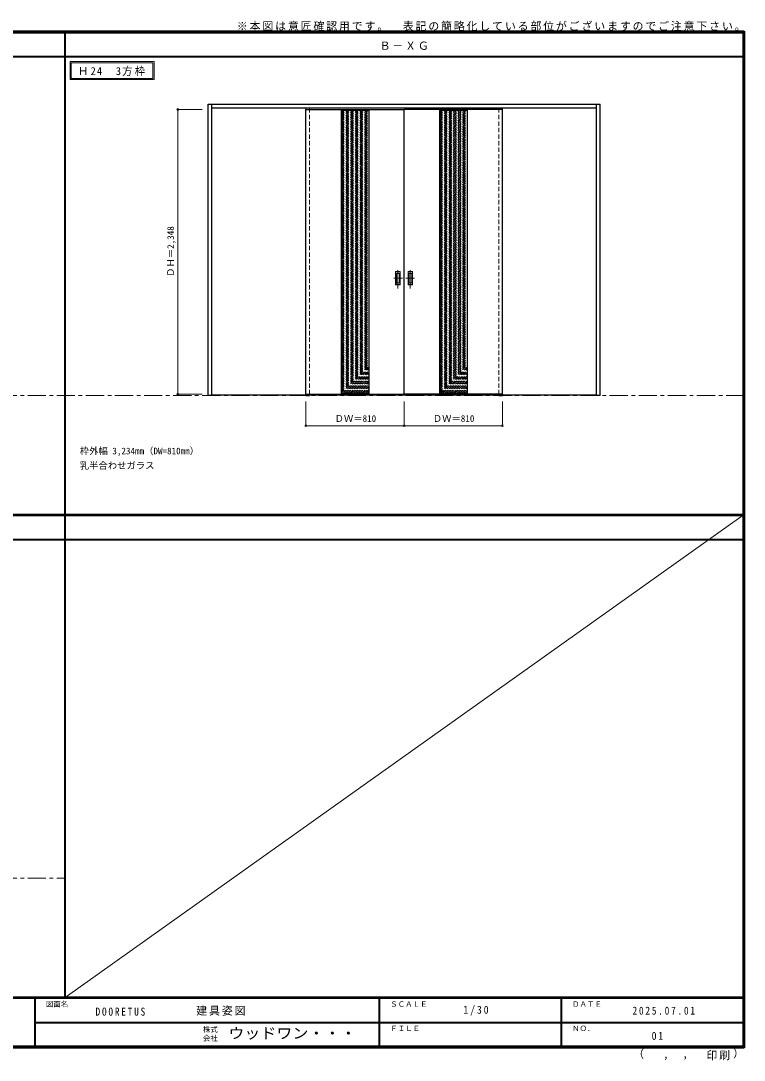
# Model space of a CAD drawing. Units: millimetres, scale not verified. Extents: x -6000 to 5700, y -4307 to 4260.
# Drawn here: x -267 to 5700, y -4307 to 4260 of the extents above; entities that cross this region are included whole.
import ezdxf
from ezdxf.enums import TextEntityAlignment as Align

# ---------------------------------------------------------------- set-up
doc = ezdxf.new("R2010")
doc.units = ezdxf.units.MM
doc.header["$LTSCALE"] = 30
doc.header["$PDMODE"] = 32
doc.header["$PDSIZE"] = 15
doc.linetypes.add('CHAIN1', pattern=[8, 5, -1, 1, -1])
doc.linetypes.add('DASHED1', pattern=[1.8, 1.2, -0.6])
for name, color, linetype, lineweight in [('0-1_通り芯', 7, 'CHAIN1', 18), ('0-2_扉', 3, 'Continuous', 25), ('0-4_枠', 3, 'Continuous', 25), ('0-6_引手', 7, 'Continuous', 18), ('0-A_文字', 7, 'Continuous', 18), ('0-B_寸法', 7, 'Continuous', 9), ('0-C_ハッチ', 4, 'DASHED1', 9), ('F-1_枠', 6, 'Continuous', 40), ('F-A_文字', 7, 'Continuous', 18)]:
    doc.layers.add(name, color=color, linetype=linetype, lineweight=lineweight)
doc.styles.add('ＭＳ ゴシック', font='')
doc.styles.get('ＭＳ ゴシック').set_extended_font_data('MS Gothic')

msp = doc.modelspace()

# ---------------------------------------------------------------- linework, layer by layer
at = {"layer": '0-1_通り芯'}
for p, q in [((-5490, 1173), (5690, 1173)), ((-5490, -2807.5), (100, -2807.5))]:
    msp.add_line(p, q, dxfattribs=at)
at = {"layer": '0-2_扉', "color": 4, "linetype": 'DASHED1', "lineweight": 9}
for p, q in [((2085, 1181), (2085, 3543)), ((2115, 1181), (2115, 3543)), ((2115, 1181.5), (2115, 3529.5)), ((3675, 1181), (3675, 3543)), ((3675, 1181.5), (3675, 3529.5)), ((3705, 1181), (3705, 3543))]:
    msp.add_line(p, q, dxfattribs=at)
at = {"layer": '0-2_扉'}
for p, q in [((2085, 3529.5), (2895, 3529.5)), ((2085, 1181.5), (2085, 3529.5)), ((2376, 3529.5), (2376, 1181.5)), ((2604, 3529.5), (2604, 1181.5)), ((3705, 3529.5), (2895, 3529.5)), ((2895, 1181.5), (2895, 3529.5)), ((3186, 3529.5), (3186, 1181.5)), ((3414, 3529.5), (3414, 1181.5)), ((3705, 1181.5), (3705, 3529.5)), ((2085, 1181.5), (2895, 1181.5)), ((2085, 1181.5), (2085, 1173)), ((2085, 1173), (2115, 1173)), ((2115, 1181.5), (2115, 1173)), ((3705, 1181.5), (2895, 1181.5)), ((3675, 1181.5), (3675, 1173)), ((3675, 1173), (3705, 1173)), ((3705, 1181.5), (3705, 1173))]:
    msp.add_line(p, q, dxfattribs=at)
at = {"layer": '0-2_扉', "color": 7, "lineweight": 18}
for p, q in [((2376, 3521.5), (2604, 3521.5)), ((3186, 3521.5), (3414, 3521.5)), ((2376, 1189.5), (2604, 1189.5)), ((3186, 1189.5), (3414, 1189.5))]:
    msp.add_line(p, q, dxfattribs=at)
at = {"layer": '0-4_枠'}
for p, q in [((1278, 3573), (4512, 3573)), ((1278, 1173), (1278, 3573)), ((1308, 1173), (1308, 3573)), ((1308, 3543), (4482, 3543)), ((4482, 1173), (4482, 3573)), ((4512, 1173), (4512, 3573)), ((1308, 1173), (1278, 1173)), ((1308, 1176), (4482, 1176)), ((4512, 1173), (4482, 1173))]:
    msp.add_line(p, q, dxfattribs=at)
at = {"layer": '0-6_引手'}
for p, q in [((2863, 2194), (2825, 2194)), ((2825, 2084), (2825, 2194)), ((2856.5, 2178), (2831.5, 2178)), ((2831.5, 2100), (2831.5, 2178)), ((2856.5, 2100), (2856.5, 2178)), ((2863, 2084), (2863, 2194)), ((2927, 2194), (2965, 2194)), ((2927, 2084), (2927, 2194)), ((2933.5, 2178), (2958.5, 2178)), ((2933.5, 2100), (2933.5, 2178)), ((2958.5, 2100), (2958.5, 2178)), ((2965, 2084), (2965, 2194)), ((2863, 2084), (2825, 2084)), ((2856.5, 2100), (2831.5, 2100)), ((2927, 2084), (2965, 2084)), ((2933.5, 2100), (2958.5, 2100))]:
    msp.add_line(p, q, dxfattribs=at)
at = {"layer": '0-6_引手', "linetype": 'DASHED1'}
for p, q in [((2828, 2088), (2828, 2190)), ((2962, 2088), (2962, 2190)), ((2860, 2088), (2828, 2088)), ((2930, 2088), (2962, 2088))]:
    msp.add_line(p, q, dxfattribs=at)
at = {"layer": '0-6_引手', "linetype": 'CHAIN1'}
for p, q in [((2844, 2053.77), (2844, 2224.62)), ((2946, 2053.77), (2946, 2224.62)), ((2882.07, 2139), (2809.56, 2139)), ((2907.93, 2139), (2980.43, 2139))]:
    msp.add_line(p, q, dxfattribs=at)
at = {"layer": '0-6_引手', "linetype": 'DASHED1'}
for points in [[(2860, 2088), (2860, 2190), (2828, 2190)], [(2930, 2088), (2930, 2190), (2962, 2190)]]:
    msp.add_lwpolyline(points, dxfattribs=at)
at = {"layer": '0-A_文字'}
for p, q in [((140, 3925), (140, 3775)), ((150, 3915), (150, 3785)), ((150, 3915), (822.62, 3915)), ((822.62, 3915), (822.62, 3785)), ((140, 3775), (832.62, 3775)), ((150, 3785), (822.62, 3785))]:
    msp.add_line(p, q, dxfattribs=at)
msp.add_lwpolyline([(140, 3925), (832.62, 3925), (832.62, 3775)], dxfattribs=at)
at = {"layer": '0-B_寸法', "color": 4}
for p, q in [((1028, 3529.5), (1228, 3529.5)), ((1028, 3529.5), (1028, 1181.5)), ((1028, 1181.5), (1228, 1181.5)), ((2085, 923), (2085, 1123)), ((2895, 923), (2895, 1123)), ((3705, 923), (3705, 1123)), ((2085, 923), (3705, 923))]:
    msp.add_line(p, q, dxfattribs=at)
at = {"layer": '0-B_寸法'}
for p in [(1028, 3529.5), (1028, 1181.5), (2085, 923), (2895, 923), (3705, 923)]:
    msp.add_point(p, dxfattribs=at)
at = {"layer": '0-C_ハッチ'}
for p, q in [((2376, 3298.25), (2599.25, 3521.5)), ((2376, 3312.39), (2585.11, 3521.5)), ((2376, 3326.53), (2570.97, 3521.5)), ((2376, 3340.67), (2556.83, 3521.5)), ((2376, 3354.81), (2542.69, 3521.5)), ((2376, 3368.96), (2528.54, 3521.5)), ((2376, 3383.1), (2514.4, 3521.5)), ((2376, 3397.24), (2500.26, 3521.5)), ((2376, 3411.38), (2486.12, 3521.5)), ((2376, 3425.52), (2471.98, 3521.5)), ((2376, 3439.67), (2457.83, 3521.5)), ((2376, 3453.81), (2443.69, 3521.5)), ((2376, 3467.95), (2429.55, 3521.5)), ((2376, 3482.09), (2415.41, 3521.5)), ((2376, 3496.23), (2401.26, 3521.5)), ((2376, 3510.38), (2387.12, 3521.5)), ((3186, 3298.25), (3409.25, 3521.5)), ((3186, 3312.39), (3395.11, 3521.5)), ((3186, 3326.53), (3380.97, 3521.5)), ((3186, 3340.67), (3366.83, 3521.5)), ((3186, 3354.81), (3352.69, 3521.5)), ((3186, 3368.96), (3338.54, 3521.5)), ((3186, 3383.1), (3324.4, 3521.5)), ((3186, 3397.24), (3310.26, 3521.5)), ((3186, 3411.38), (3296.12, 3521.5)), ((3186, 3425.52), (3281.98, 3521.5)), ((3186, 3439.67), (3267.83, 3521.5)), ((3186, 3453.81), (3253.69, 3521.5)), ((3186, 3467.95), (3239.55, 3521.5)), ((3186, 3482.09), (3225.41, 3521.5)), ((3186, 3496.23), (3211.26, 3521.5)), ((3186, 3510.38), (3197.12, 3521.5)), ((2376, 3284.1), (2604, 3512.1)), ((2376, 3269.96), (2604, 3497.96)), ((2376, 3255.82), (2604, 3483.82)), ((2376, 3241.68), (2604, 3469.68)), ((2376, 3227.53), (2604, 3455.53)), ((2376, 3213.39), (2604, 3441.39)), ((2376, 3199.25), (2604, 3427.25)), ((3186, 3284.1), (3414, 3512.1)), ((3186, 3269.96), (3414, 3497.96)), ((3186, 3255.82), (3414, 3483.82)), ((3186, 3241.68), (3414, 3469.68)), ((3186, 3227.53), (3414, 3455.53)), ((3186, 3213.39), (3414, 3441.39)), ((3186, 3199.25), (3414, 3427.25)), ((2376, 3185.11), (2604, 3413.11)), ((2376, 3170.97), (2604, 3398.97)), ((2376, 3156.82), (2604, 3384.82)), ((2376, 3142.68), (2604, 3370.68)), ((2376, 3128.54), (2604, 3356.54)), ((2376, 3114.4), (2604, 3342.4)), ((3186, 3185.11), (3414, 3413.11)), ((3186, 3170.97), (3414, 3398.97)), ((3186, 3156.82), (3414, 3384.82)), ((3186, 3142.68), (3414, 3370.68)), ((3186, 3128.54), (3414, 3356.54)), ((3186, 3114.4), (3414, 3342.4)), ((2376, 3100.26), (2604, 3328.26)), ((2376, 3086.11), (2604, 3314.11)), ((2376, 3071.97), (2604, 3299.97)), ((2376, 3057.83), (2604, 3285.83)), ((2376, 3043.69), (2604, 3271.69)), ((2376, 3029.54), (2604, 3257.54)), ((3186, 3100.26), (3414, 3328.26)), ((3186, 3086.11), (3414, 3314.11)), ((3186, 3071.97), (3414, 3299.97)), ((3186, 3057.83), (3414, 3285.83)), ((3186, 3043.69), (3414, 3271.69)), ((3186, 3029.54), (3414, 3257.54)), ((2376, 3015.4), (2604, 3243.4)), ((2376, 3001.26), (2604, 3229.26)), ((2376, 2987.12), (2604, 3215.12)), ((2376, 2972.98), (2604, 3200.98)), ((2376, 2958.83), (2604, 3186.83)), ((2376, 2944.69), (2604, 3172.69)), ((3186, 3015.4), (3414, 3243.4)), ((3186, 3001.26), (3414, 3229.26)), ((3186, 2987.12), (3414, 3215.12)), ((3186, 2972.98), (3414, 3200.98)), ((3186, 2958.83), (3414, 3186.83)), ((3186, 2944.69), (3414, 3172.69)), ((2376, 2930.55), (2604, 3158.55)), ((2376, 2916.41), (2604, 3144.41)), ((2376, 2902.27), (2604, 3130.27)), ((2376, 2888.12), (2604, 3116.12)), ((2376, 2873.98), (2604, 3101.98)), ((2376, 2859.84), (2604, 3087.84)), ((3186, 2930.55), (3414, 3158.55)), ((3186, 2916.41), (3414, 3144.41)), ((3186, 2902.27), (3414, 3130.27)), ((3186, 2888.12), (3414, 3116.12)), ((3186, 2873.98), (3414, 3101.98)), ((3186, 2859.84), (3414, 3087.84)), ((2376, 2845.7), (2604, 3073.7)), ((2376, 2831.55), (2604, 3059.55)), ((2376, 2817.41), (2604, 3045.41)), ((2376, 2803.27), (2604, 3031.27)), ((2376, 2789.13), (2604, 3017.13)), ((2376, 2774.99), (2604, 3002.99)), ((3186, 2845.7), (3414, 3073.7)), ((3186, 2831.55), (3414, 3059.55)), ((3186, 2817.41), (3414, 3045.41)), ((3186, 2803.27), (3414, 3031.27)), ((3186, 2789.13), (3414, 3017.13)), ((3186, 2774.99), (3414, 3002.99)), ((2376, 2760.84), (2604, 2988.84)), ((2376, 2746.7), (2604, 2974.7)), ((2376, 2732.56), (2604, 2960.56)), ((2376, 2718.42), (2604, 2946.42)), ((2376, 2704.28), (2604, 2932.28)), ((2376, 2690.13), (2604, 2918.13)), ((3186, 2760.84), (3414, 2988.84)), ((3186, 2746.7), (3414, 2974.7)), ((3186, 2732.56), (3414, 2960.56)), ((3186, 2718.42), (3414, 2946.42)), ((3186, 2704.28), (3414, 2932.28)), ((3186, 2690.13), (3414, 2918.13)), ((2376, 2675.99), (2604, 2903.99)), ((2376, 2661.85), (2604, 2889.85)), ((2376, 2647.71), (2604, 2875.71)), ((2376, 2633.56), (2604, 2861.56)), ((2376, 2619.42), (2604, 2847.42)), ((2376, 2605.28), (2604, 2833.28)), ((3186, 2675.99), (3414, 2903.99)), ((3186, 2661.85), (3414, 2889.85)), ((3186, 2647.71), (3414, 2875.71)), ((3186, 2633.56), (3414, 2861.56)), ((3186, 2619.42), (3414, 2847.42)), ((3186, 2605.28), (3414, 2833.28)), ((2376, 2591.14), (2604, 2819.14)), ((2376, 2577), (2604, 2805)), ((2376, 2562.85), (2604, 2790.85)), ((2376, 2548.71), (2604, 2776.71)), ((2376, 2534.57), (2604, 2762.57)), ((2376, 2520.43), (2604, 2748.43)), ((3186, 2591.14), (3414, 2819.14)), ((3186, 2577), (3414, 2805)), ((3186, 2562.85), (3414, 2790.85)), ((3186, 2548.71), (3414, 2776.71)), ((3186, 2534.57), (3414, 2762.57)), ((3186, 2520.43), (3414, 2748.43)), ((2376, 2506.29), (2604, 2734.29)), ((2376, 2492.14), (2604, 2720.14)), ((2376, 2478), (2604, 2706)), ((2376, 2463.86), (2604, 2691.86)), ((2376, 2449.72), (2604, 2677.72)), ((2376, 2435.57), (2604, 2663.57)), ((3186, 2506.29), (3414, 2734.29)), ((3186, 2492.14), (3414, 2720.14)), ((3186, 2478), (3414, 2706)), ((3186, 2463.86), (3414, 2691.86)), ((3186, 2449.72), (3414, 2677.72)), ((3186, 2435.57), (3414, 2663.57)), ((2376, 2421.43), (2604, 2649.43)), ((2376, 2407.29), (2604, 2635.29)), ((2376, 2393.15), (2604, 2621.15)), ((2376, 2379.01), (2604, 2607.01)), ((2376, 2364.86), (2604, 2592.86)), ((2376, 2350.72), (2604, 2578.72)), ((3186, 2421.43), (3414, 2649.43)), ((3186, 2407.29), (3414, 2635.29)), ((3186, 2393.15), (3414, 2621.15)), ((3186, 2379.01), (3414, 2607.01)), ((3186, 2364.86), (3414, 2592.86)), ((3186, 2350.72), (3414, 2578.72)), ((2376, 2336.58), (2604, 2564.58)), ((2376, 2322.44), (2604, 2550.44)), ((2376, 2308.3), (2604, 2536.3)), ((2376, 2294.15), (2604, 2522.15)), ((2376, 2280.01), (2604, 2508.01)), ((2376, 2265.87), (2604, 2493.87)), ((3186, 2336.58), (3414, 2564.58)), ((3186, 2322.44), (3414, 2550.44)), ((3186, 2308.3), (3414, 2536.3)), ((3186, 2294.15), (3414, 2522.15)), ((3186, 2280.01), (3414, 2508.01)), ((3186, 2265.87), (3414, 2493.87)), ((2376, 2251.73), (2604, 2479.73)), ((2376, 2237.58), (2604, 2465.58)), ((2376, 2223.44), (2604, 2451.44)), ((2376, 2209.3), (2604, 2437.3)), ((2376, 2195.16), (2604, 2423.16)), ((2376, 2181.02), (2604, 2409.02)), ((3186, 2251.73), (3414, 2479.73)), ((3186, 2237.58), (3414, 2465.58)), ((3186, 2223.44), (3414, 2451.44)), ((3186, 2209.3), (3414, 2437.3)), ((3186, 2195.16), (3414, 2423.16)), ((3186, 2181.02), (3414, 2409.02)), ((2376, 2166.87), (2604, 2394.87)), ((2376, 2152.73), (2604, 2380.73)), ((2376, 2138.59), (2604, 2366.59)), ((2376, 2124.45), (2604, 2352.45)), ((2376, 2110.31), (2604, 2338.31)), ((2376, 2096.16), (2604, 2324.16)), ((3186, 2166.87), (3414, 2394.87)), ((3186, 2152.73), (3414, 2380.73)), ((3186, 2138.59), (3414, 2366.59)), ((3186, 2124.45), (3414, 2352.45)), ((3186, 2110.31), (3414, 2338.31)), ((3186, 2096.16), (3414, 2324.16)), ((2376, 2082.02), (2604, 2310.02)), ((2376, 2067.88), (2604, 2295.88)), ((2376, 2053.74), (2604, 2281.74)), ((2376, 2039.59), (2604, 2267.59)), ((2376, 2025.45), (2604, 2253.45)), ((2376, 2011.31), (2604, 2239.31)), ((3186, 2082.02), (3414, 2310.02)), ((3186, 2067.88), (3414, 2295.88)), ((3186, 2053.74), (3414, 2281.74)), ((3186, 2039.59), (3414, 2267.59)), ((3186, 2025.45), (3414, 2253.45)), ((3186, 2011.31), (3414, 2239.31)), ((2376, 1997.17), (2604, 2225.17)), ((2376, 1983.03), (2604, 2211.03)), ((2376, 1968.88), (2604, 2196.88)), ((2376, 1954.74), (2604, 2182.74)), ((2376, 1940.6), (2604, 2168.6)), ((2376, 1926.46), (2604, 2154.46)), ((3186, 1997.17), (3414, 2225.17)), ((3186, 1983.03), (3414, 2211.03)), ((3186, 1968.88), (3414, 2196.88)), ((3186, 1954.74), (3414, 2182.74)), ((3186, 1940.6), (3414, 2168.6)), ((3186, 1926.46), (3414, 2154.46)), ((2376, 1912.32), (2604, 2140.32)), ((2376, 1898.17), (2604, 2126.17)), ((2376, 1884.03), (2604, 2112.03)), ((2376, 1869.89), (2604, 2097.89)), ((2376, 1855.75), (2604, 2083.75)), ((2376, 1841.61), (2604, 2069.61)), ((3186, 1912.32), (3414, 2140.32)), ((3186, 1898.17), (3414, 2126.17)), ((3186, 1884.03), (3414, 2112.03)), ((3186, 1869.89), (3414, 2097.89)), ((3186, 1855.75), (3414, 2083.75)), ((3186, 1841.61), (3414, 2069.61)), ((2376, 1827.46), (2604, 2055.46)), ((2376, 1813.32), (2604, 2041.32)), ((2376, 1799.18), (2604, 2027.18)), ((2376, 1785.04), (2604, 2013.04)), ((2376, 1770.89), (2604, 1998.89)), ((2376, 1756.75), (2604, 1984.75)), ((2376, 1742.61), (2604, 1970.61)), ((3186, 1827.46), (3414, 2055.46)), ((3186, 1813.32), (3414, 2041.32)), ((3186, 1799.18), (3414, 2027.18)), ((3186, 1785.04), (3414, 2013.04)), ((3186, 1770.89), (3414, 1998.89)), ((3186, 1756.75), (3414, 1984.75)), ((3186, 1742.61), (3414, 1970.61)), ((2376, 1728.47), (2604, 1956.47)), ((2376, 1714.33), (2604, 1942.33)), ((2376, 1700.18), (2604, 1928.18)), ((2376, 1686.04), (2604, 1914.04)), ((2376, 1671.9), (2604, 1899.9)), ((2376, 1657.76), (2604, 1885.76)), ((3186, 1728.47), (3414, 1956.47)), ((3186, 1714.33), (3414, 1942.33)), ((3186, 1700.18), (3414, 1928.18)), ((3186, 1686.04), (3414, 1914.04)), ((3186, 1671.9), (3414, 1899.9)), ((3186, 1657.76), (3414, 1885.76)), ((2376, 1643.62), (2604, 1871.62)), ((2376, 1629.47), (2604, 1857.47)), ((2376, 1615.33), (2604, 1843.33)), ((2376, 1601.19), (2604, 1829.19)), ((2376, 1587.05), (2604, 1815.05)), ((2376, 1572.9), (2604, 1800.9)), ((3186, 1643.62), (3414, 1871.62)), ((3186, 1629.47), (3414, 1857.47)), ((3186, 1615.33), (3414, 1843.33)), ((3186, 1601.19), (3414, 1829.19)), ((3186, 1587.05), (3414, 1815.05)), ((3186, 1572.9), (3414, 1800.9)), ((2376, 1558.76), (2604, 1786.76)), ((2376, 1544.62), (2604, 1772.62)), ((2376, 1530.48), (2604, 1758.48)), ((2376, 1516.34), (2604, 1744.34)), ((2376, 1502.19), (2604, 1730.19)), ((2376, 1488.05), (2604, 1716.05)), ((3186, 1558.76), (3414, 1786.76)), ((3186, 1544.62), (3414, 1772.62)), ((3186, 1530.48), (3414, 1758.48)), ((3186, 1516.34), (3414, 1744.34)), ((3186, 1502.19), (3414, 1730.19)), ((3186, 1488.05), (3414, 1716.05)), ((2376, 1473.91), (2604, 1701.91)), ((2376, 1459.77), (2604, 1687.77)), ((2376, 1445.63), (2604, 1673.63)), ((2376, 1431.48), (2604, 1659.48)), ((2376, 1417.34), (2604, 1645.34)), ((2376, 1403.2), (2604, 1631.2)), ((3186, 1473.91), (3414, 1701.91)), ((3186, 1459.77), (3414, 1687.77)), ((3186, 1445.63), (3414, 1673.63)), ((3186, 1431.48), (3414, 1659.48)), ((3186, 1417.34), (3414, 1645.34)), ((3186, 1403.2), (3414, 1631.2)), ((2376, 1389.06), (2604, 1617.06)), ((2376, 1374.91), (2604, 1602.91)), ((2376, 1360.77), (2604, 1588.77)), ((2376, 1346.63), (2604, 1574.63)), ((2376, 1332.49), (2604, 1560.49)), ((2376, 1318.35), (2604, 1546.35)), ((3186, 1389.06), (3414, 1617.06)), ((3186, 1374.91), (3414, 1602.91)), ((3186, 1360.77), (3414, 1588.77)), ((3186, 1346.63), (3414, 1574.63)), ((3186, 1332.49), (3414, 1560.49)), ((3186, 1318.35), (3414, 1546.35)), ((2376, 1304.2), (2604, 1532.2)), ((2376, 1290.06), (2604, 1518.06)), ((2376, 1275.92), (2604, 1503.92)), ((2376, 1261.78), (2604, 1489.78)), ((2376, 1247.64), (2604, 1475.64)), ((2376, 1233.49), (2604, 1461.49)), ((3186, 1304.2), (3414, 1532.2)), ((3186, 1290.06), (3414, 1518.06)), ((3186, 1275.92), (3414, 1503.92)), ((3186, 1261.78), (3414, 1489.78)), ((3186, 1247.64), (3414, 1475.64)), ((3186, 1233.49), (3414, 1461.49)), ((2376, 1219.35), (2604, 1447.35)), ((2376, 1205.21), (2604, 1433.21)), ((2376, 1191.07), (2604, 1419.07)), ((2388.57, 1189.5), (2604, 1404.92)), ((2402.72, 1189.5), (2604, 1390.78)), ((2416.86, 1189.5), (2604, 1376.64)), ((3186, 1219.35), (3414, 1447.35)), ((3186, 1205.21), (3414, 1433.21)), ((3186, 1191.07), (3414, 1419.07)), ((3198.57, 1189.5), (3414, 1404.92)), ((3212.72, 1189.5), (3414, 1390.78)), ((3226.86, 1189.5), (3414, 1376.64)), ((2431, 1189.5), (2604, 1362.5)), ((2445.14, 1189.5), (2604, 1348.36)), ((2459.29, 1189.5), (2604, 1334.21)), ((2473.43, 1189.5), (2604, 1320.07)), ((2487.57, 1189.5), (2604, 1305.93)), ((2501.71, 1189.5), (2604, 1291.79)), ((3241, 1189.5), (3414, 1362.5)), ((3255.14, 1189.5), (3414, 1348.36)), ((3269.29, 1189.5), (3414, 1334.21)), ((3283.43, 1189.5), (3414, 1320.07)), ((3297.57, 1189.5), (3414, 1305.93)), ((3311.71, 1189.5), (3414, 1291.79)), ((2515.85, 1189.5), (2604, 1277.65)), ((2530, 1189.5), (2604, 1263.5)), ((2544.14, 1189.5), (2604, 1249.36)), ((2558.28, 1189.5), (2604, 1235.22)), ((2572.42, 1189.5), (2604, 1221.08)), ((2586.56, 1189.5), (2604, 1206.93)), ((3325.85, 1189.5), (3414, 1277.65)), ((3340, 1189.5), (3414, 1263.5)), ((3354.14, 1189.5), (3414, 1249.36)), ((3368.28, 1189.5), (3414, 1235.22)), ((3382.42, 1189.5), (3414, 1221.08)), ((3396.56, 1189.5), (3414, 1206.93)), ((2600.71, 1189.5), (2604, 1192.79)), ((3410.71, 1189.5), (3414, 1192.79))]:
    msp.add_line(p, q, dxfattribs=at)
at = {"layer": 'F-1_枠'}
for p, q in [((-6000, 4175), (5700, 4175)), ((-6000, 4170), (5700, 4170)), ((-6000, 4165), (5700, 4165)), ((100, -3790), (100, 4175)), ((5690, 4175), (5690, -4205)), ((5695, 4175), (5695, -4205)), ((5700, 4175), (5700, -4205)), ((-6000, 3965), (5700, 3965)), ((-6000, 190.5), (5700, 190.5)), ((-6000, 187.5), (5700, 187.5)), ((-6000, 184.5), (5700, 184.5)), ((-6000, -15.5), (5700, -15.5)), ((5700, -3790), (-6000, -3790)), ((5700, -3795), (-6000, -3795)), ((-150, -3795), (-150, -4195)), ((2690, -3795), (2690, -4195)), ((4190, -3795), (4190, -4195)), ((-150, -3995), (5690, -3995.01)), ((5700, -4195), (-6000, -4195)), ((5700, -4200), (-6000, -4200)), ((5700, -4205), (-6000, -4205))]:
    msp.add_line(p, q, dxfattribs=at)
at = {"layer": 'F-A_文字'}
msp.add_line((5690, 184.5), (100, -3790), dxfattribs=at)

# ---------------------------------------------------------------- texts
at = {"layer": '0-A_文字', "style": 'ＭＳ ゴシック'}
for s, p in [('枠外幅 3,234mm（DW=810mm）', (220, 670.5)), ('乳半合わせガラス', (220, 550.5))]:
    msp.add_text(s, height=54.99, dxfattribs=at).set_placement(p, align=Align.BOTTOM_LEFT)
at = {"layer": '0-A_文字', "char_height": 65.98, "attachment_point": 7, "style": 'ＭＳ ゴシック'}
for s, insert in [('\\T1.17;※本図は意匠確認用です。\u3000表記の簡略化している部位がございますのでご注意下さい。', (1515, 4175)), ('\\T1.17;Ｂ－ＸＧ', (2692.5, 4020)), ('\\T1.22;\\W0.95;Ｈ24\u30003方枠', (204.66, 3805))]:
    msp.add_mtext(s, dxfattribs=dict(at, insert=insert))
at = {"layer": '0-B_寸法', "style": 'ＭＳ ゴシック'}
msp.add_text('ＤＨ＝2,348', height=54.99, rotation=90, dxfattribs=at).set_placement((1013, 2149.25), align=Align.BOTTOM_LEFT)
for p in [(2321.25, 938), (3131.25, 938)]:
    msp.add_text('ＤＷ＝810', height=54.99, dxfattribs=at).set_placement(p, align=Align.BOTTOM_LEFT)
at = {"layer": 'F-A_文字', "style": 'ＭＳ ゴシック'}
for s, height, p in [('図面名', 43.99, (-60, -3880)), ('ＳＣＡＬＥ', 43.99, (2780, -3880)), ('ＤＡＴＥ', 43.99, (4280, -3880)), ('株式', 43.99, (1235, -4089)), ('ＦＩＬＥ', 43.99, (2780, -4080)), ('ＮＯ．', 43.99, (4280, -4080)), ('会社', 43.99, (1235, -4161)), ('（', 65.98, (4784.03, -4308.31)), (',', 65.98, (5031.28, -4308.31)), (',', 65.98, (5190.2, -4305.53)), ('）', 65.98, (5608.4, -4304.13))]:
    msp.add_text(s, height=height, dxfattribs=at).set_placement(p, align=Align.BOTTOM_LEFT)
at = {"layer": 'F-A_文字', "style": 'ＭＳ ゴシック', "width": 1.1}
msp.add_text('ウッドワン・・・', height=87.98, dxfattribs=at).set_placement((1445, -4155), align=Align.BOTTOM_LEFT)
at = {"layer": 'F-A_文字', "char_height": 65.98, "attachment_point": 7, "style": 'ＭＳ ゴシック'}
for s, insert in [('\\T1.38;\\W0.9;1/30', (3383.75, -3940)), ('\\T1.39;\\W0.85;DOORETUS', (350, -3940.79)), ('\\T1.17;建具姿図', (1180.42, -3940)), ('\\T1.39;\\W0.85;2025.07.01', (4778.75, -3932.5)), ('\\T1.36;\\W0.9;01', (4936.25, -4140)), ('\\T1.17;印刷', (5388.15, -4306.92))]:
    msp.add_mtext(s, dxfattribs=dict(at, insert=insert))

doc.saveas('drawing.dxf')
